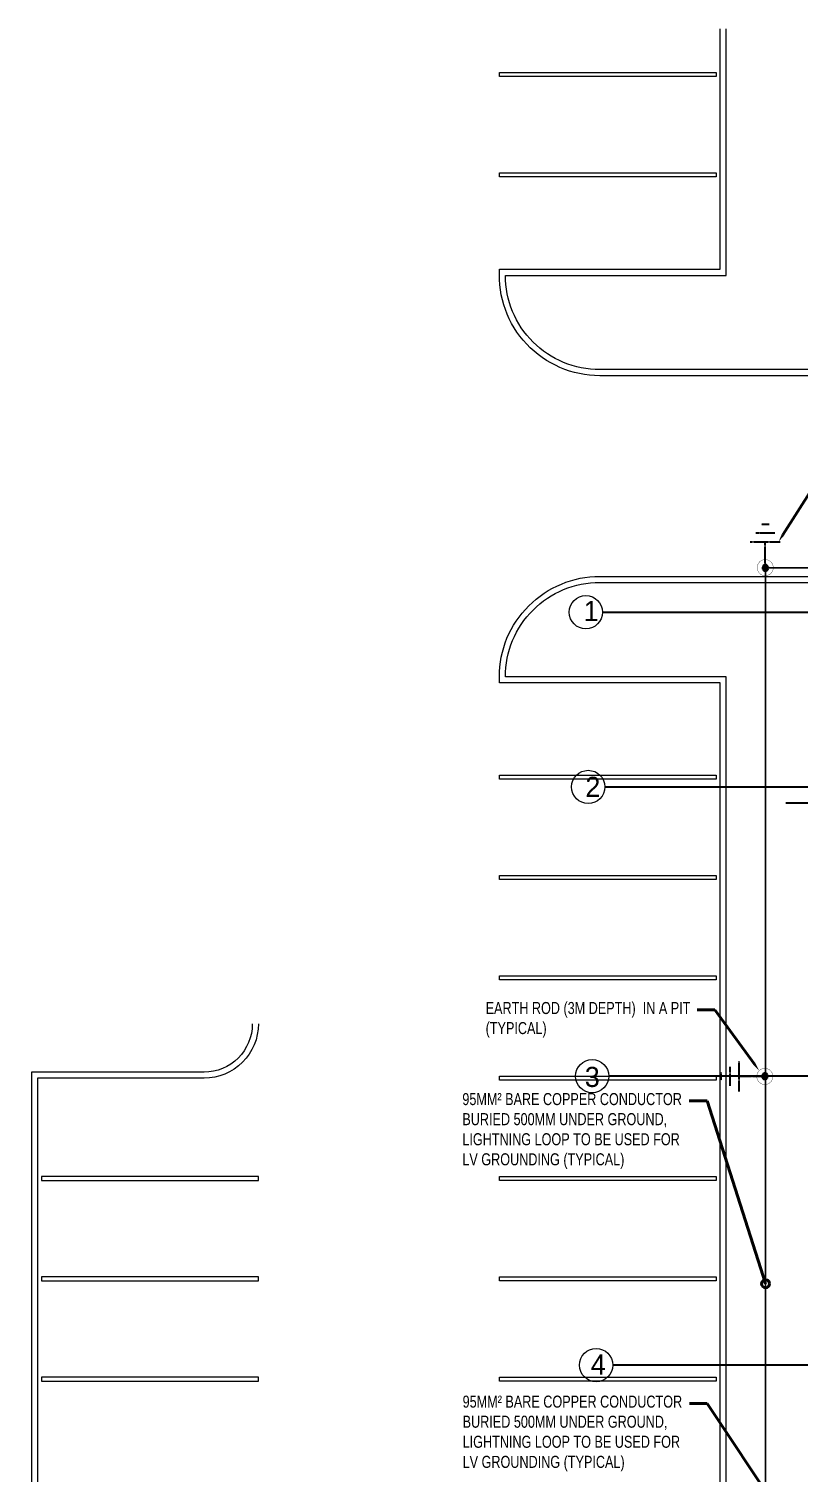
# Model space of a CAD drawing. Header units: metres. Extents: x -18745 to 220762, y -1579758 to -1356048.
# Drawn here: x 81010 to 100185, y -1392028 to -1356048 of the extents above; entities that cross this region are included whole.
import ezdxf
from ezdxf import colors
from ezdxf.entities.mleader import LeaderData, LeaderLine
from ezdxf.math import Vec2, Vec3

# ---------------------------------------------------------------- set-up
doc = ezdxf.new("R2010")
doc.units = ezdxf.units.M
for name, pattern in [('DASHDOTX2', [50.8, 25.4, -12.7, 0, -12.7]), ('DASHED2', [0.375, 0.25, -0.125]), ('PHANTOMX2', [5, 2.5, -0.5, 0.5, -0.5, 0.5, -0.5])]:
    doc.linetypes.add(name, pattern=pattern)
doc.layers.get('0').update_dxf_attribs({"lineweight": 0})
for name, color, linetype in [('0E-PW-GRD', 6, 'Continuous'), ('A-100 - Copy$0$axes', 8, 'Continuous'), ('A-100 - Copy$0$PDF_Geometry', 8, 'Continuous'), ('PD-VENT', 70, 'Continuous')]:
    doc.layers.add(name, color=color, linetype=linetype)
for name, color, linetype, lineweight in [('A-100 - Copy$0$AxisBalloons_2', 8, 'Continuous', 0), ('A-100 - Copy$0$TEXT', 8, 'Continuous', 0), ('E-GRND', 94, 'DASHED2', 40), ('Proj', 7, 'Continuous', 18), ('Tiles', 252, 'Continuous', 5)]:
    doc.layers.add(name, color=color, linetype=linetype, lineweight=lineweight)
doc.styles.add('A-100 - Copy$0$Standard', font='GOTHIC.TTF')
doc.styles.add('ROMANS', font='romans.shx', dxfattribs={"width": 0.85})

# ---------------------------------------------------------------- blocks, each defined once
blk = doc.blocks.new('A$C22ed9212')
at = {"layer": 'Proj', "elevation": 0}
for points in [[(-432849, -450919), (-432849, -448081, -0.414214), (-431649, -446881), (-427349, -446881), (-427349, -394531), (-432849, -394531), (-432849, -394381, -0.414214), (-430349, -391881), (-411749, -391881, -0.414214), (-408099, -395531), (-408099, -419046)], [(-432699, -450919), (-432699, -448081, -0.414214), (-431649, -447031), (-427199, -447031), (-427199, -394381), (-432699, -394381, -0.414214), (-430349, -392031), (-411749, -392031, -0.414214), (-408249, -395531), (-408249, -419046)]]:
    blk.add_lwpolyline(points, format="xyb", dxfattribs=at)
at = {"layer": 'Tiles', "elevation": 0}
for points in [[(-381106, -413551), (-381106, -405051), (-399449, -405051, -0.414214), (-403099, -401401), (-403099, -395531, 0.414214), (-411749, -386881), (-430349, -386881, -0.431909), (-432844, -384231), (-427349, -384231), (-427349, -378241)], [(-380956, -413551), (-380956, -404901), (-399449, -404901, -0.414214), (-402949, -401401), (-402949, -395531, 0.414214), (-411749, -386731), (-430349, -386731, -0.414214), (-432699, -384381), (-427199, -384381), (-427199, -378241)], [(-438849, -403031, -0.414214), (-440199, -404381), (-444349, -404381), (-444349, -419781), (-444561, -419781)], [(-438999, -403031, -0.414214), (-440199, -404231), (-444499, -404231), (-444499, -419631), (-444561, -419631)]]:
    blk.add_lwpolyline(points, format="xyb", dxfattribs=at)
for points in [[(-432849, -379431), (-432849, -379331), (-427449, -379331), (-427449, -379431)], [(-432849, -381931), (-432849, -381831), (-427449, -381831), (-427449, -381931)], [(-432849, -396931), (-432849, -396831), (-427449, -396831), (-427449, -396931)], [(-432849, -399431), (-432849, -399331), (-427449, -399331), (-427449, -399431)], [(-432849, -401931), (-432849, -401831), (-427449, -401831), (-427449, -401931)], [(-432849, -404431), (-432849, -404331), (-427449, -404331), (-427449, -404431)], [(-438849, -406931), (-438849, -406831), (-444249, -406831), (-444249, -406931)], [(-432849, -406931), (-432849, -406831), (-427449, -406831), (-427449, -406931)], [(-438849, -409431), (-438849, -409331), (-444249, -409331), (-444249, -409431)], [(-432849, -409431), (-432849, -409331), (-427449, -409331), (-427449, -409431)], [(-438849, -411931), (-438849, -411831), (-444249, -411831), (-444249, -411931)], [(-432849, -411931), (-432849, -411831), (-427449, -411831), (-427449, -411931)]]:
    blk.add_lwpolyline(points, close=True, dxfattribs=at)
blk = doc.blocks.new('GROUND-ROD1')
at = {"layer": 'E-GRND', "linetype": 'ByBlock', "lineweight": -2}
h = blk.add_hatch(color=256, dxfattribs=at)
edge = h.paths.add_edge_path(flags=0)
edge.add_arc((-6, 4), 76.2, 0, 180)
edge.add_arc((-6, 4), 76.2, 180, 360)
for p, q in [((-650, -373), (-650, 373)), ((-1097, -92), (-1097, 95)), ((-876, -237), (-876, 237)), ((-2, 0), (-650, 0))]:
    blk.add_line(p, q, dxfattribs=at)
at = {"layer": 'E-GRND', "const_width": 8}
blk.add_lwpolyline([(111, -159, -2.025962), (111, 159, -0.493593), (111, -159, 0.493593)], format="xyb", dxfattribs=at)
at = {"layer": 'E-GRND', "linetype": 'ByBlock', "lineweight": -2}
for start, end in [(360, 180), (180, 360)]:
    blk.add_arc((-6, 4), 76.2, start, end, dxfattribs=at)
blk = doc.blocks.new('_Origin')
at = {"color": 0, "linetype": 'ByBlock', "lineweight": -2}
blk.add_line((0, 0), (-1, 0), dxfattribs=at)
blk.add_circle((0, 0), 0.5, dxfattribs=at)
blk = doc.blocks.new('A-100 - Copy$0$A$C02230961')
at = {"layer": 'A-100 - Copy$0$PDF_Geometry', "elevation": -2}
blk.add_lwpolyline([(-757, -8639), (-124, -8639)], dxfattribs=at)
blk = doc.blocks.new('A-100 - Copy')
at = {"layer": 'A-100 - Copy$0$axes'}
for p, q in [((119073.3, -1370585.2, 0), (95290.3, -1370585.2, 0)), ((119073.3, -1374937.7, 0), (95349.5, -1374937.7, 0)), ((119073.3, -1382137.7, 0), (95447.5, -1382137.7, 0)), ((119297.1, -1389337.7, 0), (95545.4, -1389337.7, 0))]:
    blk.add_line(p, q, dxfattribs=at)
at = {"layer": 'A-100 - Copy$0$AxisBalloons_2'}
for centre in [(94876.4, -1370580.8, 0), (94935.6, -1374933.3, 0), (95033.6, -1382137.7, 0), (95131.5, -1389336.2, 0)]:
    blk.add_circle(centre, 413.9, dxfattribs=at)
blk.add_blockref('A-100 - Copy$0$A$C02230961', (100615.3, -1366691.8, 2.4))
at = {"layer": 'A-100 - Copy$0$TEXT', "char_height": 500, "attachment_point": 1, "style": 'A-100 - Copy$0$Standard'}
for s, insert in [('1', (94820.1, -1370299.9, 0)), ('2', (94864.8, -1374680.3, 2.4)), ('3', (94849.9, -1381907.5, 0)), ('4', (94998.7, -1389071.7, 0))]:
    blk.add_mtext_dynamic_manual_height_columns(s, width=1.122, gutter_width=1, heights=[0], dxfattribs=dict(at, insert=insert))

msp = doc.modelspace()

# ---------------------------------------------------------------- linework, layer by layer
at = {"layer": '0E-PW-GRD', "linetype": 'DASHDOTX2', "ltscale": 10, "const_width": 40, "elevation": 0}
msp.add_lwpolyline([(98070.3, -1427702.7), (98070.3, -1394542.7), (99350.3, -1394542.7), (99350.3, -1369472.7), (116278.3, -1369472.7), (116278.3, -1390327.7), (145612.7, -1390327.7), (145625.6, -1394572.7), (167779.4, -1394572.7)], dxfattribs=at)

# ---------------------------------------------------------------- block references
at = {"layer": '0E-PW-GRD', "color": 141, "linetype": 'PHANTOMX2', "rotation": 270}
msp.add_blockref('GROUND-ROD1', (99342.5, -1369480.6, 0), dxfattribs=at)
at = {"layer": '0E-PW-GRD', "color": 141, "linetype": 'PHANTOMX2'}
msp.add_blockref('GROUND-ROD1', (99342.5, -1382145.6, 0), dxfattribs=at)
at = {"layer": 'PD-VENT'}
msp.add_blockref('A$C22ed9212', (525571.7, -977806.6, 2.4), dxfattribs=at)

# ---------------------------------------------------------------- leaders
at = {"layer": 'E-GRND', "linetype": 'ByBlock', "ltscale": 400}
ml = msp.add_multileader_mtext('Standard', dxfattribs=at)
ml.set_content('{\\fArial|b0|i0|c0|p34;\\W0.75;\\C256;EARTH ROD (3M DEPTH)  IN A PIT (TYPICAL)}', color=140, style='ROMANS')
ml.set_leader_properties(color=181, lineweight=-1)
ml.build(insert=Vec2(0, 0))
ml.multileader.update_dxf_attribs({"dogleg_length": 319.7, "arrow_head_size": 200})
ctx = ml.context
ctx.base_point, ctx.char_height, ctx.arrow_head_size, ctx.landing_gap_size, ctx.plane_origin, ctx.plane_x_axis, ctx.plane_y_axis = Vec3(100951.4, -1367503.6, -7.2), 300, 200, 200, Vec3(98434, -1367315.4, -7.2), Vec3(1, 0.0000626), Vec3(-0.0000626, 1)
notes = []
notes.append((ctx, [(1, (1, 1, 0), (100509.4, -1367503.7, -7.2), (1, 0.0000626), 442, [(0, [(99673.5, -1368824.5, -7.2)], 0, [])])]))
ctx.mtext.insert, ctx.mtext.text_direction, ctx.mtext.rotation, ctx.mtext.width, ctx.mtext.defined_height, ctx.mtext.flow_direction = Vec3(101151.4, -1367309.5, -7.2), Vec3(1, 0.0000626), 0.0000626, 5749.077, 1062.8, 5
ml = msp.add_multileader_mtext('Standard', dxfattribs=at)
ml.set_content('{\\fArial|b0|i0|c0|p34;\\W0.75;\\C256;EARTH ROD (3M DEPTH)  IN A PIT (TYPICAL)}', color=140, style='ROMANS')
ml.set_leader_properties(color=181, lineweight=-1)
ml.build(insert=Vec2(0, 0))
ml.multileader.update_dxf_attribs({"dogleg_length": 319.7, "arrow_head_size": 200})
ctx = ml.context
ctx.base_point, ctx.char_height, ctx.arrow_head_size, ctx.landing_gap_size, ctx.plane_origin, ctx.plane_x_axis, ctx.plane_y_axis = Vec3(92180.9, -1380484.8, -7.2), 300, 200, 200, Vec3(89663.5, -1380296.6, -7.2), Vec3(1, 0.0000626), Vec3(-0.0000626, 1)
notes.append((ctx, [(0, (1, 1, 0), (98091.1, -1380484.5, -7.2), (-1, -0.0000626), 442, [(0, [(99191.2, -1382003.7, -7.2)], 0, [])])]))
ctx.mtext.insert, ctx.mtext.text_direction, ctx.mtext.rotation, ctx.mtext.width, ctx.mtext.defined_height, ctx.mtext.flow_direction = Vec3(92380.9, -1380290.7, -7.2), Vec3(1, 0.0000626), 0.0000626, 5749.077, 1062.8, 5
ml = msp.add_multileader_mtext('Standard', dxfattribs=at)
ml.set_content('{\\fArial|b0|i0|c0|p34;\\W0.75;\\C256;95MM² BARE COPPER CONDUCTOR BURIED 500MM UNDER GROUND, LIGHTNING LOOP TO BE USED FOR LV GROUNDING (TYPICAL)}', color=140, style='ROMANS')
ml.set_leader_properties(color=181, lineweight=-1)
ml.set_arrow_properties(name='ORIGIN')
ml.build(insert=Vec2(0, 0))
ml.multileader.update_dxf_attribs({"dogleg_length": 319.7, "arrow_head_size": 200})
ctx = ml.context
ctx.base_point, ctx.char_height, ctx.arrow_head_size, ctx.landing_gap_size, ctx.plane_origin, ctx.plane_x_axis, ctx.plane_y_axis = Vec3(91601.5, -1382753.8, 0), 300, 200, 200, Vec3(89795.3, -1384924.4, 0), Vec3(1, 0.0000626), Vec3(-0.0000626, 1)
notes.append((ctx, [(0, (1, 1, 0), (97892.7, -1382753.4, 0), (-1, -0.0000626), 442, [(0, [(99350.3, -1387310.1, 0)], 0, [])])]))
ctx.mtext.insert, ctx.mtext.text_direction, ctx.mtext.rotation, ctx.mtext.width, ctx.mtext.defined_height, ctx.mtext.flow_direction = Vec3(91801.5, -1382559.7, 0), Vec3(1, 0.0000626), 0.0000626, 5749.077, 1062.8, 5
ml = msp.add_multileader_mtext('Standard', dxfattribs=at)
ml.set_content('{\\fArial|b0|i0|c0|p34;\\W0.75;\\C256;95MM² BARE COPPER CONDUCTOR BURIED 500MM UNDER GROUND, LIGHTNING LOOP TO BE USED FOR LV GROUNDING (TYPICAL)}', color=140, style='ROMANS')
ml.set_leader_properties(color=181, lineweight=-1)
ml.set_arrow_properties(name='ORIGIN')
ml.build(insert=Vec2(0, 0))
ml.multileader.update_dxf_attribs({"dogleg_length": 319.7, "arrow_head_size": 200})
ctx = ml.context
ctx.base_point, ctx.char_height, ctx.arrow_head_size, ctx.landing_gap_size, ctx.plane_origin, ctx.plane_x_axis, ctx.plane_y_axis = Vec3(91608.5, -1390291.1, 0), 300, 200, 200, Vec3(90513.7, -1391165.9, 0), Vec3(1, 0.0000626), Vec3(-0.0000626, 1)
notes.append((ctx, [(0, (1, 1, 0), (97899.8, -1390290.8, 0), (-1, -0.0000626), 442, [(0, [(100068.6, -1393551.6, 0)], 0, [])])]))
ctx.mtext.insert, ctx.mtext.text_direction, ctx.mtext.rotation, ctx.mtext.width, ctx.mtext.defined_height, ctx.mtext.flow_direction = Vec3(91808.5, -1390097, 0), Vec3(1, 0.0000626), 0.0000626, 5749.077, 1062.8, 5
for ctx, leaders in notes:
    for number, flags, end, landing, length, lines in leaders:
        leader = LeaderData()
        leader.index, (leader.has_last_leader_line, leader.has_dogleg_vector, leader.attachment_direction) = number, flags
        leader.last_leader_point, leader.dogleg_vector, leader.dogleg_length = Vec3(end), Vec3(landing), length
        for number, points, colour, breaks in lines:
            line = LeaderLine()
            line.index, line.vertices, line.color, line.breaks = number, Vec3.list(points), colors.encode_raw_color(colour), breaks
            leader.lines.append(line)
        ctx.leaders.append(leader)

# ---------------------------------------------------------------- next in the draw order: block references
msp.add_blockref('A-100 - Copy', (0, 0))

doc.saveas('drawing.dxf')
